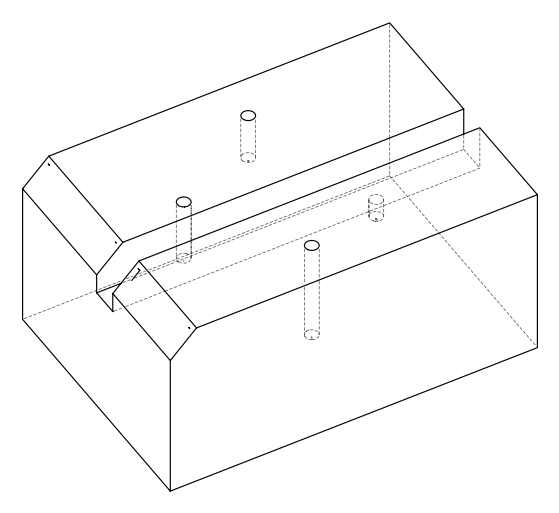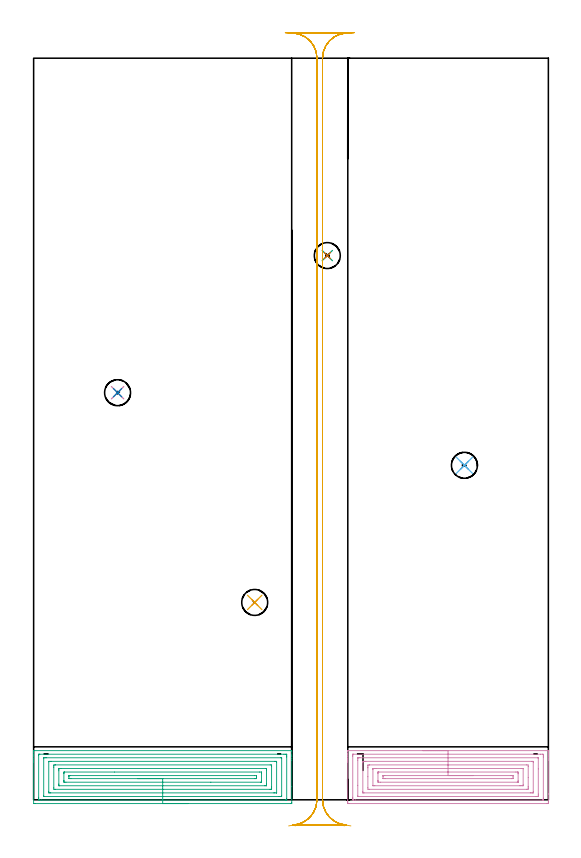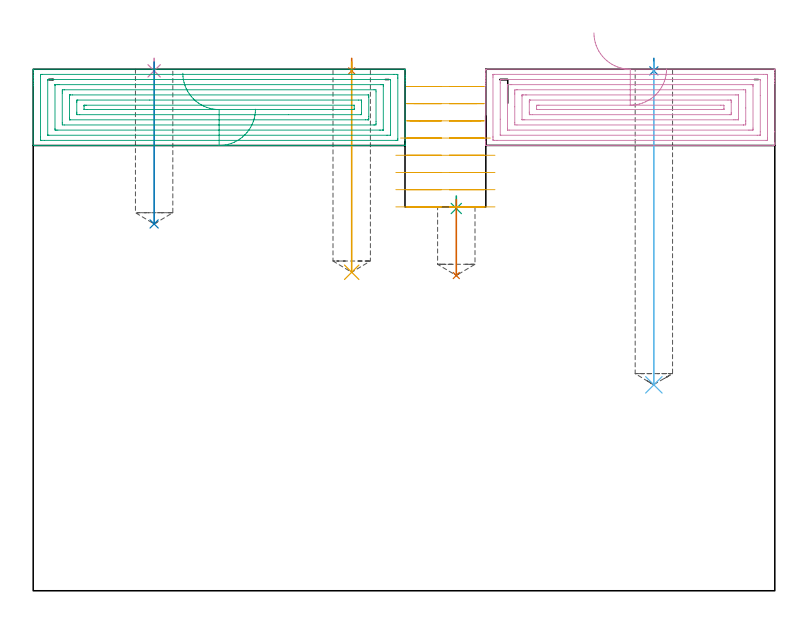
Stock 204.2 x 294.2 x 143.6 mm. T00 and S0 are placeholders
(PLAN: 11 operations, 3 tool changes, 24.1 min)
(1 SPOT_DRILL | STEP1POCKET | NXT0321_9005460120000 | 0.03 min | 1 mm3)
(2 SPOT_DRILL_1 | STEP1POCKET_1 | NXT0321_9005460120000 | 0.03 min | 2 mm3)
(3 SPOT_DRILL_2 | STEP1POCKET_2 | NXT0321_9005460120000 | 0.04 min | 4172 mm3)
(4 SPOT_DRILL_3 | STEP1POCKET_3 | NXT0321_9005460120000 | 0.03 min | 1 mm3)
(5 DRILL_BLIND_HOLE_INTO_CENTER | STEP1POCKET | UGT0301_498 | 0.23 min | 4473 mm3)
(6 DRILL_BLIND_HOLE_INTO_CENTER_1 | STEP1POCKET_1 | UGT0301_498 | 0.36 min | 7051 mm3)
(7 DRILL_BLIND_HOLE_INTO_CENTER_2 | STEP1POCKET_2 | UGT0301_498 | 0.09 min | 1461 mm3)
(8 DRILL_BLIND_HOLE_INTO_CENTER_3 | STEP1POCKET_3 | UGT0301_498 | 0.18 min | 3368 mm3)
(9 AREA_MILL | FG_CHAMFER_SURFACE | UGT0205_001 | 6.84 min | 24341 mm3)
(10 AREA_MILL_1 | FG_CHAMFER_SURFACE_1 | UGT0205_001 | 5.38 min | 19312 mm3)
(11 MILL_RECTANGULAR_SLOT | SLOT_RECTANGULAR | UGT0201_094 | Follow Part, ap 5, ae 75% | 10.92 min | 239822 mm3)
(TOOL NXT0321_9005460120000 | NC Spot Drill, 142deg, 12mm, Carbide, Uncoated | D12 PA142 FL30 Z2)
(TOOL UGT0301_498 | Carbide Drill 10.3 mm | D10.3 PA118 FL87 Z2)
(TOOL UGT0205_001 | Chamfer Mill 20 x 3 x 45 deg. | D20 FL50 Z2)
(TOOL UGT0201_094 | End mill 20 mm | D20 FL38 Z4)
(OP 1 SPOT_DRILL)
G17 G21 G94 G90
T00 M6
G54
G17 G0 G90 X87.7 Y78.3 S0 M3
G43 Z153.6 H0
G94 G81 G98 Z143.157 F250. R146.6
G80
M5
M2
(OP 2 SPOT_DRILL_1)
G17 G21 G94 G90
T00 M6
G54
G17 G0 G90 X170.9 Y132.7 S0 M3
G43 Z153.6 H0
G94 G81 G98 Z143.157 F250. R146.6
G80
M5
M2
(OP 3 SPOT_DRILL_2)
G17 G21 G94 G90
T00 M6
G54
G17 G0 G90 X116.5 Y215.9 S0 M3
G43 Z153.6 H0
G94 G81 G98 Z105.257 F250. R108.7
G80
M5
M2
(OP 4 SPOT_DRILL_3)
G17 G21 G94 G90
T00 M6
G54
G17 G0 G90 X33.3 Y161.5 S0 M3
G43 Z153.6 H0
G94 G81 G98 Z143.157 F250. R146.6
G80
M5
M2
(OP 5 DRILL_BLIND_HOLE_INTO_CENTER)
G17 G21 G94 G90
T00 M6
G54
G17 G0 G90 X87.7 Y78.3 S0 M3
G43 Z153.6 H0
G94 G81 G98 Z87.7 F250. R145.6
G80
M5
M2
(OP 6 DRILL_BLIND_HOLE_INTO_CENTER_1)
G17 G21 G94 G90
T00 M6
G54
G17 G0 G90 X170.9 Y132.7 S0 M3
G43 Z153.6 H0
G94 G81 G98 Z56.7 F250. R145.6
G80
M5
M2
(OP 7 DRILL_BLIND_HOLE_INTO_CENTER_2)
G17 G21 G94 G90
T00 M6
G54
G17 G0 G90 X116.5 Y215.9 S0 M3
G43 Z153.6 H0
G94 G81 G98 Z86.8 F250. R107.7
G80
M5
M2
(OP 8 DRILL_BLIND_HOLE_INTO_CENTER_3)
G17 G21 G94 G90
T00 M6
G54
G17 G0 G90 X33.3 Y161.5 S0 M3
G43 Z153.6 H0
G94 G81 G98 Z101. F250. R145.6
G80
M5
M2
(OP 9 AREA_MILL)
G17 G21 G94 G90
T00 M6
G54
G17 G0 G90 X61.2 Y-1.5 S1061 M3
G43 Z153.6 H0
Z132.6
G94 G1 X61.162 Z131.728 F250.
X61.048 Z130.863
X60.859 Z130.012
X60.597 Z129.18
X60.263 Z128.374
X59.86 Z127.6
X59.392 Z126.864
X58.86 Z126.172
X58.271 Z125.529
X57.628 Z124.94
X56.936 Z124.408
X56.2 Z123.94
X55.426 Z123.537
X54.62 Z123.203
X53.788 Z122.941
X52.936 Z122.752
X52.072 Z122.638
X51.2 Z122.6
X0.551
X0.064 Y-1.494 Z122.603
X0.01 Y-1.491 Z122.605
X0. Y-1.43 Z122.666
Y15.04 Z139.135
Y15.585 Z139.678
Y16.252 Z140.349
Y16.463 Z140.56
Y17.13 Z141.227
Y17.341 Z141.437
Y17.763 Z141.862
Y18.675 Z142.773
Y19.097 Z143.195
X0.001 Y19.308 Z143.407
X0.01 Y19.494 Z143.592
X0.107 Y19.5 Z143.6
X102.293
X102.39 Y19.494 Z143.592
X102.4 Y19.306 Z143.404
Y17.764 Z141.862
Y17.341 Z141.437
Y17.13 Z141.227
Y16.463 Z140.56
Y16.252 Z140.349
Y15.585 Z139.678
Y5.216 Z129.312
Y-1.097 Z123.
X102.396 Y-1.434 Z122.662
X102.39 Y-1.492 Z122.605
X102.331 Y-1.498 Z122.598
X101.849 Y-1.5 Z122.6
X51.2
Y-0.086 Z124.014
X3.082
X2.328 Y-0.084 Z124.016
X2.191 Y-0.083 Z124.017
X2.017 Y-0.079 Z124.021
X2.01 Y-0.023 Z124.077
X2.003 Y0.102 Z124.202
X2.001 Y0.659 Z124.759
X2. Y0.983 Z125.083
X2.001 Y17.664 Z141.764
X2.007 Y17.99 Z142.09
X2.01 Y18.076 Z142.176
X2.047 Y18.079 Z142.179
X2.14 Y18.082 Z142.182
X2.328 Y18.085 Z142.185
X2.463 Y18.086 Z142.186
X99.318
X100.072 Y18.084 Z142.184
X100.209 Y18.083 Z142.183
X100.383 Y18.079 Z142.179
X100.39 Y18.023 Z142.123
X100.397 Y17.898 Z141.998
X100.399 Y17.341 Z141.441
X100.4 Y17.017 Z141.117
X100.399 Y0.336 Z124.436
X100.393 Y0.01 Z124.11
X100.39 Y-0.076 Z124.024
X100.353 Y-0.079 Z124.021
X100.26 Y-0.083 Z124.017
X100.072 Y-0.085 Z124.015
X99.937 Y-0.086 Z124.014
X51.2
Y1.328 Z125.428
X4.316 Y1.329 Z125.429
X4.106 Y1.33 Z125.43
X4.036 Y1.333 Z125.433
X4.018 Y1.335 Z125.435
X4.01 Y1.364 Z125.464
X4.004 Y1.433 Z125.533
X4.001 Y1.537 Z125.637
Y16.463 Z140.563
X4.002 Y16.565 Z140.665
X4.01 Y16.664 Z140.764
X4.106 Y16.666 Z140.766
X4.784 Y16.671 Z140.771
X4.994
X98.084
X98.295 Y16.67 Z140.77
X98.364 Y16.667 Z140.767
X98.382 Y16.665 Z140.765
X98.39 Y16.636 Z140.736
X98.396 Y16.567 Z140.667
X98.399 Y16.463 Z140.563
Y1.537 Z125.637
X98.398 Y1.435 Z125.535
X98.39 Y1.336 Z125.436
X98.295 Y1.334 Z125.434
X97.616 Y1.329 Z125.429
X97.406
X51.2 Y1.328 Z125.428
Y2.743 Z126.843
X6.771
X6.437 Y2.745 Z126.845
X6.086 Y2.75 Z126.85
X6.01 Y2.754 Z126.854
X6.006 Y2.891 Z126.991
X6.001 Y3.176 Z127.276
Y15.088 Z139.188
X6.003 Y15.183 Z139.283
X6.007 Y15.23 Z139.33
X6.009 Y15.248 Z139.348
X6.03 Y15.25 Z139.35
X6.217 Y15.254 Z139.354
X6.771 Y15.257 Z139.357
X7.103
X95.629
X95.963 Y15.255 Z139.355
X96.314 Y15.25 Z139.35
X96.39 Y15.246 Z139.346
X96.394 Y15.109 Z139.209
X96.399 Y14.824 Z138.924
Y2.912 Z127.012
X96.397 Y2.817 Z126.917
X96.393 Y2.77 Z126.87
X96.391 Y2.752 Z126.852
X96.37 Y2.75 Z126.85
X96.183 Y2.746 Z126.846
X95.629 Y2.743 Z126.843
X95.297
X51.2
Y4.157 Z128.257
X8.548
X8.01 Y4.171 Z128.271
X8.001 Y4.712 Z128.812
X8. Y12.951 Z137.051
X8.002 Y13.491 Z137.591
X8.01 Y13.829 Z137.929
X8.534 Y13.843 Z137.943
X8.548
X93.852
X94.39 Y13.829 Z137.929
X94.399 Y13.288 Z137.388
X94.4 Y5.049 Z129.149
X94.398 Y4.509 Z128.609
X94.39 Y4.171 Z128.271
X93.866 Y4.157 Z128.257
X93.852
X51.2
Y5.571 Z129.671
X10.205
X10.109 Y5.572 Z129.672
X10.046 Y5.575 Z129.675
X10.016 Y5.577 Z129.677
X10.01 Y5.606 Z129.706
X10.004 Y5.927 Z130.027
X10. Y6.248 Z130.348
Y11.516 Z135.616
X10.003 Y12.073 Z136.173
X10.008 Y12.387 Z136.487
X10.019 Y12.422 Z136.522
X10.056 Y12.425 Z136.525
X10.145 Y12.427 Z136.527
X10.326 Y12.429 Z136.529
X10.854
X92.195
X92.291 Y12.428 Z136.528
X92.354 Y12.425 Z136.525
X92.384 Y12.423 Z136.523
X92.39 Y12.394 Z136.494
X92.396 Y12.073 Z136.173
X92.4 Y11.752 Z135.852
Y6.484 Z130.584
X92.397 Y5.927 Z130.027
X92.392 Y5.613 Z129.713
X92.381 Y5.578 Z129.678
X92.344 Y5.575 Z129.675
X92.255 Y5.573 Z129.673
X92.074 Y5.571 Z129.671
X91.546
X51.2
Y6.985 Z131.085
X12.809 Y6.986 Z131.086
X12.103 Y6.99 Z131.09
X12.012 Y6.992 Z131.092
X12.003 Y7.379 Z131.479
X12.001 Y7.582 Z131.682
X12. Y7.683 Z131.783
Y10.418 Z134.518
X12.002 Y10.52 Z134.62
X12.009 Y10.723 Z134.823
X12.024 Y11.008 Z135.108
X12.103 Y11.011 Z135.111
X12.286 Y11.014 Z135.114
X32.096 Y11.015 Z135.115
X89.592 Y11.014 Z135.114
X90.297 Y11.01 Z135.11
X90.388 Y11.008 Z135.108
X90.397 Y10.621 Z134.721
X90.399 Y10.418 Z134.518
X90.4 Y7.582 Z131.682
X90.398 Y7.48 Z131.58
X90.391 Y7.277 Z131.377
X90.376 Y6.992 Z131.092
X90.297 Y6.989 Z131.089
X90.114 Y6.986 Z131.086
X70.304 Y6.985 Z131.085
X51.2
Y8.399 Z132.499
X14.768 Y8.4 Z132.5
X14.039 Y8.404 Z132.504
X14.025 Y8.406 Z132.506
X14.009 Y8.434 Z132.534
X14.005 Y8.561 Z132.661
X14. Y9.32 Z133.42
X14.001 Y9.439 Z133.539
X14.003 Y9.534 Z133.634
X14.006 Y9.581 Z133.681
X14.009 Y9.588 Z133.688
X14.024 Y9.594 Z133.694
X14.115 Y9.596 Z133.696
X14.442 Y9.6 Z133.7
X14.605
X87.632
X88.361 Y9.596 Z133.696
X88.375 Y9.594 Z133.694
X88.392 Y9.566 Z133.666
X88.395 Y9.439 Z133.539
X88.4 Y8.68 Z132.78
X88.399 Y8.561 Z132.661
X88.398 Y8.466 Z132.566
X88.394 Y8.42 Z132.52
X88.391 Y8.412 Z132.512
X88.376 Y8.406 Z132.506
X88.285 Y8.404 Z132.504
X87.959 Y8.4 Z132.5
X87.795
X51.2 Y8.399 Z132.499
X50.328 Z132.538
X49.464 Z132.651
X48.612 Z132.84
X47.78 Z133.103
X46.974 Z133.436
X46.2 Z133.839
X45.464 Z134.308
X44.772 Z134.839
X44.129 Z135.428
X43.54 Z136.072
X43.008 Z136.764
X42.54 Z137.499
X42.137 Z138.273
X41.803 Z139.079
X41.541 Z139.911
X41.352 Z140.763
X41.238 Z141.628
X41.2 Z142.499
G0 Z153.6
M5
M2
(OP 10 AREA_MILL_1)
G17 G21 G94 G90
T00 M6
G54
G17 G0 G90 X154.4 Y19.5 S1061 M3
G43 Z153.6 H0
G94 G1 X154.438 Z152.728 F250.
X154.552 Z151.863
X154.741 Z151.012
X155.003 Z150.18
X155.337 Z149.374
X155.74 Z148.6
X156.208 Z147.864
X156.74 Z147.172
X157.329 Z146.529
X157.972 Z145.94
X158.664 Z145.408
X159.4 Z144.94
X160.174 Z144.537
X160.98 Z144.203
X161.812 Z143.941
X162.664 Z143.752
X163.528 Z143.638
X164.4 Z143.6
X204.058
X204.189 Y19.505 Z143.595
X204.198 Y19.503 Z143.594
X204.199 Z143.593
X204.2 Y19.491 Z143.582
Y19.372 Z143.464
Y19.243 Z143.342
Y18.537 Z142.636
Y17.901 Z142.
Y17.341 Z141.437
Y17.061 Z141.158
Y16.463 Z140.56
Y16.183 Z140.28
Y15.585 Z139.679
Y2.275 Z126.372
Y-0.798 Z123.299
X204.197 Y-1.097 Z123.
X204.19 Y-1.492 Z122.605
X204.017 Y-1.496 Z122.602
X203.612 Y-1.5 Z122.6
X125.188
X124.783 Y-1.496 Z122.602
X124.61 Y-1.492 Z122.605
X124.605 Y-1.097 Z123.
X124.6 Y-0.518 Z123.579
Y15.006 Z139.101
Y15.585 Z139.679
Y16.183 Z140.28
Y16.463 Z140.56
Y17.061 Z141.158
Y17.341 Z141.437
Y17.901 Z142.
Y18.219 Z142.318
Y19.243 Z143.342
X124.602 Y19.373 Z143.466
X124.61 Y19.498 Z143.589
X124.742 Y19.5 Z143.6
X164.4
Y18.086 Z142.186
X201.074
X201.83 Y18.085 Z142.185
X201.968 Y18.083 Z142.183
X202.165 Y18.079 Z142.179
X202.19 Y18.015 Z142.115
X202.196 Y17.858 Z141.958
X202.199 Y17.341 Z141.441
X202.2 Y16.976 Z141.076
X202.199 Y0.659 Z124.759
X202.197 Y0.297 Z124.397
X202.19 Y-0.068 Z124.032
X202.178 Y-0.079 Z124.021
X202.16 Y-0.082 Z124.018
X202.113 Y-0.084 Z124.016
X202.019 Y-0.085 Z124.015
X201.83 Y-0.086 Z124.014
X127.726
X126.97 Y-0.085 Z124.015
X126.833 Y-0.083 Z124.017
X126.635 Y-0.079 Z124.021
X126.61 Y-0.015 Z124.085
X126.604 Y0.142 Z124.242
X126.601 Y0.659 Z124.759
X126.6 Y1.024 Z125.124
X126.601 Y17.341 Z141.441
X126.603 Y17.703 Z141.803
X126.61 Y18.068 Z142.168
X126.622 Y18.08 Z142.18
X126.64 Y18.082 Z142.182
X126.687 Y18.084 Z142.184
X126.781 Y18.085 Z142.185
X126.97 Y18.086 Z142.186
X164.4
Y16.672 Z140.772
X200.047 Y16.671 Z140.771
X200.118 Y16.67 Z140.77
X200.173 Y16.667 Z140.767
X200.185 Y16.665 Z140.765
X200.19 Y16.655 Z140.755
X200.194 Y16.613 Z140.713
X200.199 Y16.463 Z140.563
X200.2 Y12.255 Z136.355
Y2.265 Z126.365
X200.198 Y1.537 Z125.637
X200.196 Y1.391 Z125.491
X200.191 Y1.342 Z125.442
X200.152 Y1.335 Z125.435
X200.047 Y1.334 Z125.434
X199.367 Y1.329 Z125.429
X128.753
X128.682 Y1.33 Z125.43
X128.627 Y1.333 Z125.433
X128.615 Y1.335 Z125.435
X128.61 Y1.346 Z125.446
X128.606 Y1.387 Z125.487
X128.601 Y1.537 Z125.637
X128.6 Y5.745 Z129.845
Y15.735 Z139.835
X128.602 Y16.463 Z140.563
X128.604 Y16.609 Z140.709
X128.609 Y16.658 Z140.758
X128.648 Y16.665 Z140.765
X128.753 Y16.666 Z140.766
X129.433 Y16.671 Z140.771
X164.4 Y16.672 Z140.772
Y15.257 Z139.357
X197.707
X198.086 Y15.253 Z139.353
X198.167 Y15.25 Z139.35
X198.19 Y15.244 Z139.344
X198.194 Y15.205 Z139.305
X198.197 Y15.118 Z139.218
X198.2 Y14.771 Z138.871
Y3.293 Z127.393
X198.194 Y2.886 Z126.986
X198.19 Y2.785 Z126.885
X198.178 Y2.749 Z126.849
X198.118 Y2.747 Z126.847
X197.931 Y2.744 Z126.844
X197.374 Y2.743 Z126.843
X197.041
X131.093
X130.714 Y2.747 Z126.847
X130.633 Y2.75 Z126.85
X130.61 Y2.756 Z126.856
X130.606 Y2.795 Z126.895
X130.603 Y2.882 Z126.982
X130.6 Y3.229 Z127.329
Y14.707 Z138.807
X130.606 Y15.114 Z139.214
X130.61 Y15.215 Z139.315
X130.622 Y15.251 Z139.351
X130.682 Y15.253 Z139.353
X130.869 Y15.256 Z139.356
X131.426 Y15.257 Z139.357
X131.759
X164.4
Y13.843 Z137.943
X195.592
X196.19 Y13.829 Z137.929
X196.199 Y13.231 Z137.331
X196.2 Y8.84 Z132.94
Y5.328 Z129.428
X196.199 Y5.049 Z129.149
X196.197 Y4.453 Z128.553
X196.19 Y4.171 Z128.271
X195.606 Y4.157 Z128.257
X195.592
X133.208
X132.61 Y4.171 Z128.271
X132.601 Y4.769 Z128.869
X132.6 Y9.16 Z133.26
Y12.672 Z136.772
X132.601 Y12.951 Z137.051
X132.603 Y13.547 Z137.647
X132.61 Y13.829 Z137.929
X133.194 Y13.843 Z137.943
X133.208
X164.4
Y12.429 Z136.529
X193.448
X193.809 Y12.427 Z136.527
X194.169 Y12.423 Z136.523
X194.186 Y12.422 Z136.522
X194.19 Y12.411 Z136.511
X194.195 Y12.372 Z136.472
X194.199 Y12.304 Z136.404
X194.2 Y5.927 Z130.027
X194.198 Y5.735 Z129.835
X194.195 Y5.638 Z129.738
X194.19 Y5.591 Z129.691
X194.186 Y5.578 Z129.678
X194.166 Y5.576 Z129.676
X193.809 Y5.573 Z129.673
X193.279 Y5.571 Z129.671
X192.918
X135.352
X134.991 Y5.573 Z129.673
X134.631 Y5.577 Z129.677
X134.614 Y5.578 Z129.678
X134.61 Y5.589 Z129.689
X134.605 Y5.628 Z129.728
X134.601 Y5.696 Z129.796
X134.6 Y12.073 Z136.173
X134.602 Y12.266 Z136.366
X134.605 Y12.362 Z136.462
X134.61 Y12.409 Z136.509
X134.614 Y12.422 Z136.522
X134.634 Y12.424 Z136.524
X134.991 Y12.427 Z136.527
X135.521 Y12.429 Z136.529
X135.882
X164.4
Y11.015 Z135.115
X191.319
X192.027 Y11.013 Z135.113
X192.128 Y11.011 Z135.111
X192.181 Y11.008 Z135.108
X192.19 Y10.829 Z134.929
X192.197 Y10.488 Z134.588
X192.199 Y10.317 Z134.417
X192.2 Y7.513 Z131.613
X192.197 Y7.342 Z131.442
X192.19 Y7.003 Z131.103
X192.176 Y6.992 Z131.092
X192.159 Y6.989 Z131.089
X192.115 Y6.986 Z131.086
X192.027 Y6.985 Z131.085
X191.844
X137.481
X136.773 Y6.987 Z131.087
X136.672 Y6.989 Z131.089
X136.619 Y6.992 Z131.092
X136.61 Y7.171 Z131.271
X136.603 Y7.512 Z131.612
X136.601 Y7.683 Z131.783
X136.6 Y10.487 Z134.587
X136.603 Y10.658 Z134.758
X136.61 Y10.997 Z135.097
X136.624 Y11.008 Z135.108
X136.641 Y11.011 Z135.111
X136.685 Y11.014 Z135.114
X136.773 Y11.015 Z135.115
X136.956
X164.4
Y9.601 Z133.701
X189.353 Y9.6 Z133.7
X190.085 Y9.596 Z133.696
X190.141 Y9.594 Z133.694
X190.191 Y9.491 Z133.591
X190.195 Y9.439 Z133.539
X190.2 Y8.605 Z132.705
X190.199 Y8.561 Z132.661
X190.194 Y8.457 Z132.557
X190.191 Y8.411 Z132.511
X190.009 Y8.407 Z132.507
X189.681 Y8.401 Z132.501
X189.517 Y8.4 Z132.5
X139.447
X138.715 Y8.404 Z132.504
X138.659 Y8.406 Z132.506
X138.609 Y8.509 Z132.609
X138.605 Y8.561 Z132.661
X138.6 Y9.395 Z133.495
X138.601 Y9.439 Z133.539
X138.606 Y9.543 Z133.643
X138.609 Y9.589 Z133.689
X138.791 Y9.593 Z133.693
X139.119 Y9.599 Z133.699
X139.283 Y9.6 Z133.7
X164.4 Y9.601 Z133.701
X165.272 Z133.739
X166.136 Z133.852
X166.988 Z134.041
X167.82 Z134.304
X168.626 Z134.637
X169.4 Z135.04
X170.136 Z135.509
X170.828 Z136.04
X171.471 Z136.629
X172.06 Z137.273
X172.592 Z137.965
X173.06 Z138.701
X173.463 Z139.474
X173.797 Z140.28
X174.059 Z141.112
X174.248 Z141.964
X174.362 Z142.829
X174.4 Z143.701
G0 Z153.6
M5
M2
(OP 11 MILL_RECTANGULAR_SLOT)
G17 G21 G94 G90
T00 M6
G54
G17 G0 G90 X122.198 Y-10.16 S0 M3
G43 Z153.6 H0
Z138.862
G94 G1 X119.6 Y-8.66 F250.
G2 X114.6 Y0. R10. F500.
G1 Y294.2
G2 X124.153 Y304.19 R10.
G1 Y304.2
X102.847
Y304.19
G2 X112.4 Y294.2 R10.
G1 Y0.
G2 X107.4 Y-8.66 R10.
G1 X104.802 Y-10.16 F250.
G0 X122.198 Z134.125
G1 X119.6 Y-8.66
G2 X114.6 Y0. R10. F500.
G1 Y294.2
G2 X124.153 Y304.19 R10.
G1 Y304.2
X102.847
Y304.19
G2 X112.4 Y294.2 R10.
G1 Y0.
G2 X107.4 Y-8.66 R10.
G1 X104.802 Y-10.16 F250.
G0 X123.264 Y-10.354 Z129.387
G1 X120.524 Y-9.132
G2 X114.6 Y0. R10. F500.
G1 Y294.2
G2 X124.153 Y304.19 R10.
G1 Y304.2
X102.847
Y304.19
G2 X112.4 Y294.2 R10.
G1 Y0.
G2 X106.471 Y-9.134 R10.
G1 X103.731 Y-10.355 F250.
G0 X125.858 Y-10.364 Z124.65
G1 X122.902 Y-9.855
G2 X114.6 Y0. R10. F500.
G1 Y294.2
G2 X124.153 Y304.19 R10.
G1 Y304.2
X102.847
Y304.19
G2 X112.4 Y294.2 R10.
G1 Y0.
G2 X104.116 Y-9.852 R10.
G1 X101.16 Y-10.366 F250.
G0 Z153.6
X99.85 Y304.324
Z119.912
G1 X102.847 Y304.19
G2 X112.4 Y294.2 R10. F500.
G1 Y0.
G2 X102.847 Y-9.99 R10.
G1 Y-10.
X124.153
Y-9.99
G2 X114.6 Y0. R10.
G1 Y294.2
G2 X124.153 Y304.19 R10.
G1 X127.15 Y304.324 F250.
G0 X99.85 Z115.175
G1 X102.847 Y304.19
G2 X112.4 Y294.2 R10. F500.
G1 Y0.
G2 X102.847 Y-9.99 R10.
G1 Y-10.
X124.153
Y-9.99
G2 X114.6 Y0. R10.
G1 Y294.2
G2 X124.153 Y304.19 R10.
G1 X127.15 Y304.324 F250.
G0 X99.85 Z110.437
G1 X102.847 Y304.19
G2 X112.4 Y294.2 R10. F500.
G1 Y0.
G2 X102.847 Y-9.99 R10.
G1 Y-10.
X124.153
Y-9.99
G2 X114.6 Y0. R10.
G1 Y294.2
G2 X124.153 Y304.19 R10.
G1 X127.15 Y304.324 F250.
G0 X99.85 Z105.7
G1 X102.847 Y304.19
G2 X112.4 Y294.2 R10. F500.
G1 Y0.
G2 X102.847 Y-9.99 R10.
G1 Y-10.
X124.153
Y-9.99
G2 X114.6 Y0. R10.
G1 Y294.2
G2 X124.153 Y304.19 R10.
G1 X127.15 Y304.324 F250.
G0 Z153.6
M5
M2
